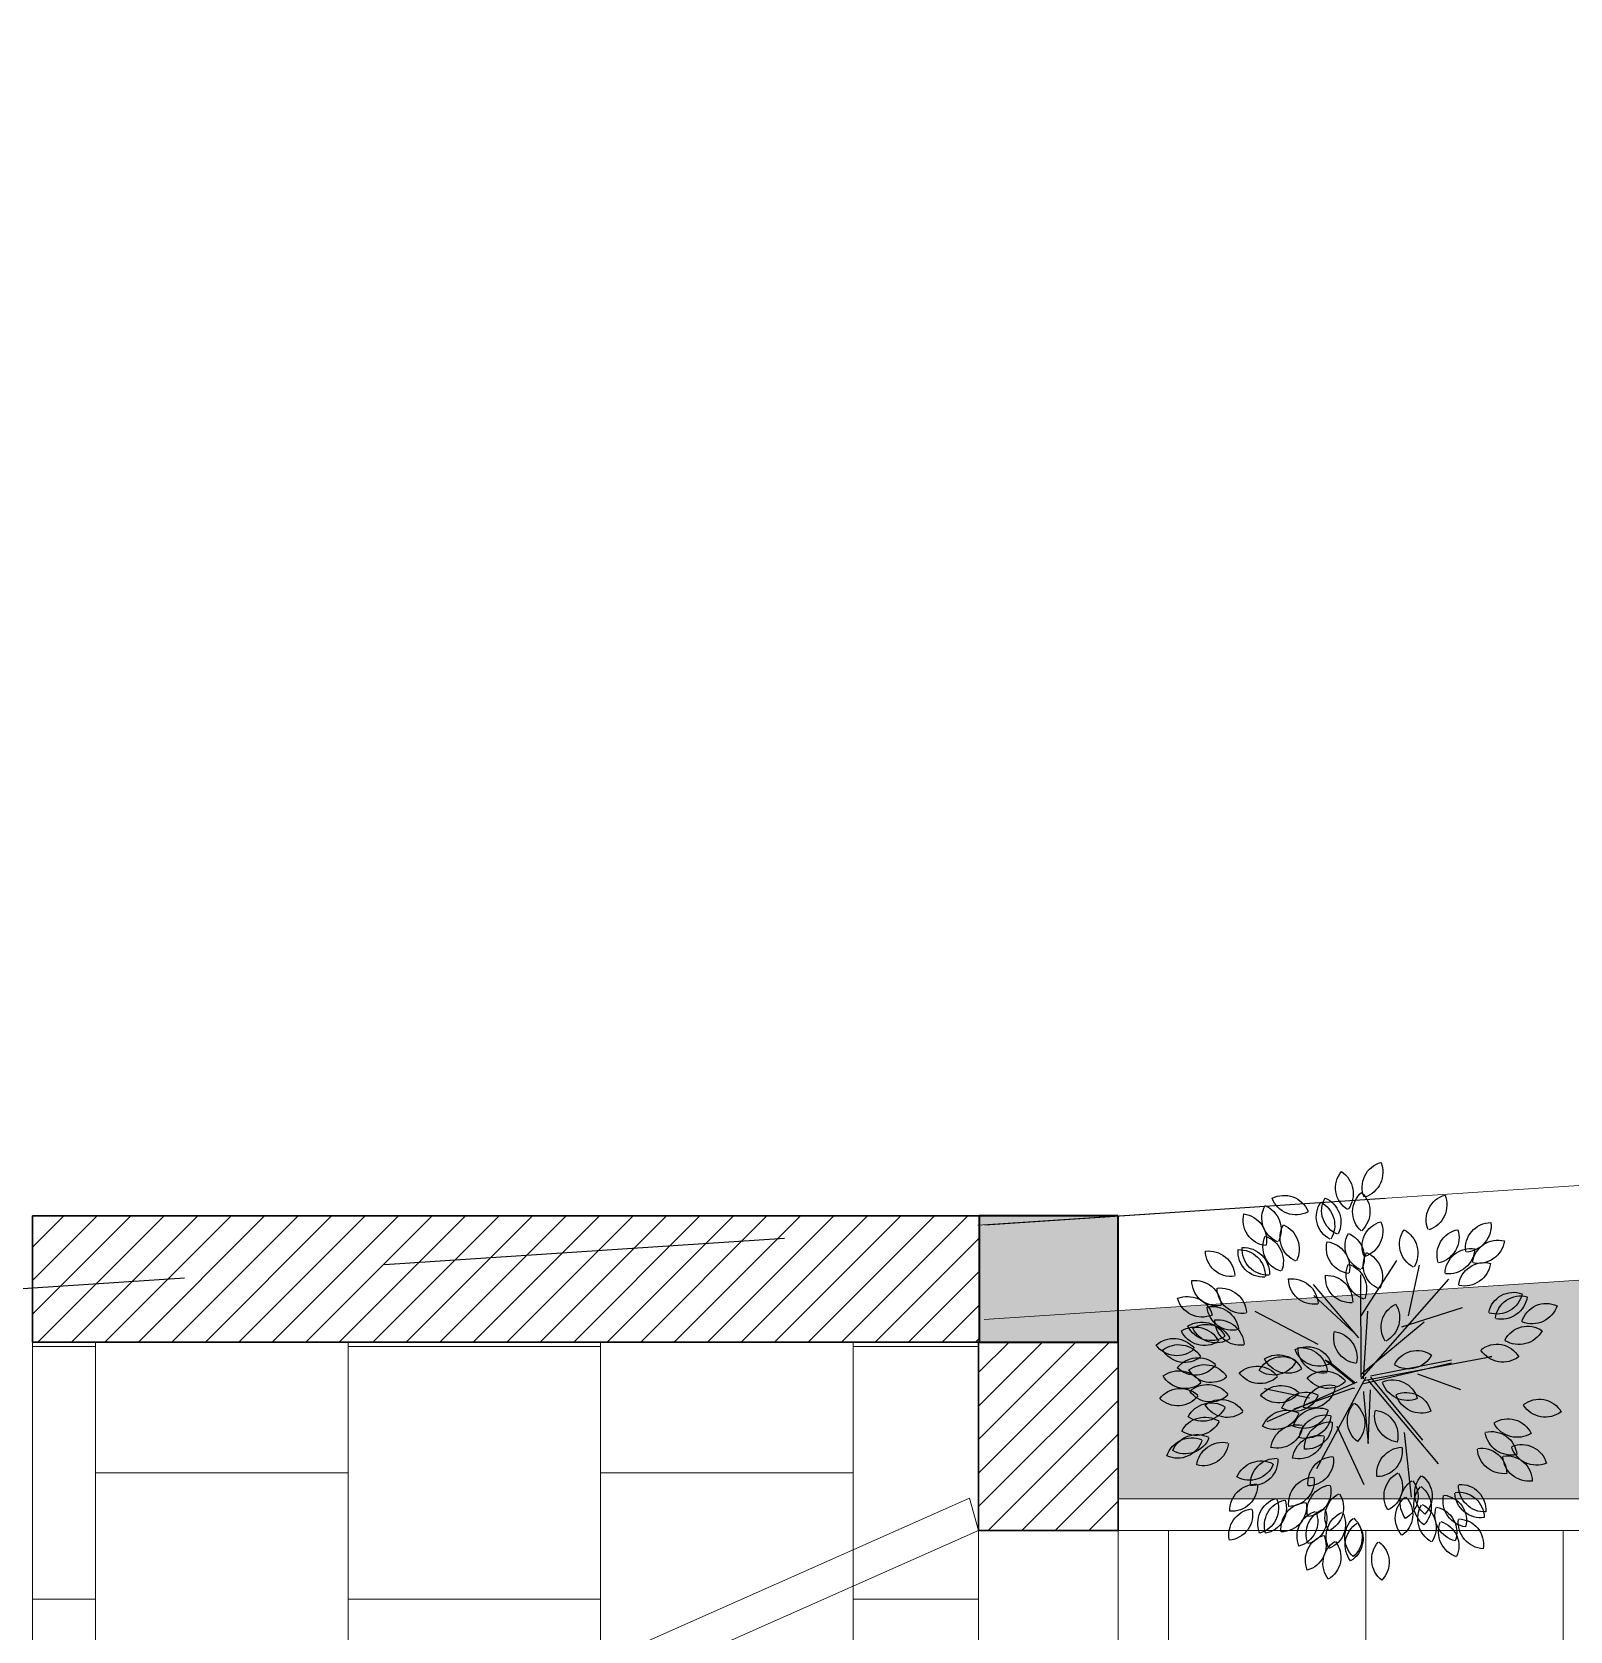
# Model space of a CAD drawing. Header units: millimetres. Extents: x 1832547 to 2001569, y -558009 to -417808.
# Drawn here: x 1885796 to 1888232, y -435764 to -433232 of the extents above; entities that cross this region are included whole.
import ezdxf

# ---------------------------------------------------------------- set-up
doc = ezdxf.new("R2010")
doc.units = ezdxf.units.MM
doc.header["$MEASUREMENT"] = 0
doc.linetypes.add('HIDDEN', pattern=[9.525, 6.35, -3.175])
doc.layers.get('0').update_dxf_attribs({"linetype": 'CONTINUOUS'})
for name, color, linetype, lineweight in [('CA. TUONG', 30, 'CONTINUOUS', 30), ('CA.cot', 2, 'CONTINUOUS', 35), ('CA.noi that 15', 15, 'CONTINUOUS', 9), ('CA.thay 145', 145, 'CONTINUOUS', 18), ('CA.vat lieu 08', 8, 'CONTINUOUS', 5)]:
    doc.layers.add(name, color=color, linetype=linetype, lineweight=lineweight)
doc.layers.add('CAY', color=94, linetype='CONTINUOUS')

# ---------------------------------------------------------------- blocks, each defined once
blk = doc.blocks.new('A$C4E926DCA')
at = {"layer": 'CAY', "color": 96, "true_color": 0x00750e}
for p, q in [((334.8, 347.6), (374.5, 563)), ((374.5, 563), (371.8, 551.7)), ((345.4, 438.3), (318.9, 510.1)), ((424.7, 411.9), (456.4, 513.9)), ((329.5, 347.6), (363.9, 495)), ((337.4, 343.8), (504, 491.2)), ((342.7, 359), (369.2, 495)), ((334.8, 355.2), (194.7, 472.3)), ((340.1, 359), (234.3, 445.9)), ((345.4, 343.8), (432.6, 449.6)), ((443.2, 423.2), (527.8, 442.1)), ((247.5, 415.6), (139.1, 427)), ((443.2, 343.8), (535.8, 404.3)), ((340.1, 351.4), (186.7, 268.3)), ((229, 355.2), (318.9, 359)), ((313.6, 347.6), (229, 355.2)), ((337.4, 347.6), (451.2, 355.2)), ((258.1, 302.3), (160.3, 347.6)), ((332.2, 336.3), (266.1, 185.1)), ((321.6, 328.7), (287.2, 230.5)), ((316.3, 347.6), (313.6, 347.6)), ((321.6, 332.5), (321.6, 328.7)), ((329.5, 332.5), (369.2, 283.4)), ((366.5, 290.9), (332.2, 332.5)), ((340.1, 343.8), (512, 343.8)), ((406.2, 340.1), (496.1, 264.5)), ((414.1, 332.5), (477.6, 264.5)), ((369.2, 283.4), (366.5, 290.9)), ((395.6, 272), (451.2, 166.2)), ((305.7, 256.9), (321.6, 181.4))]:
    blk.add_line(p, q, dxfattribs=at)
for centre, radius, start, end in [((316.7, 652.3), 44.2, 143.5101, 236.522), ((259.8, 641.7), 42.7, 322.1668, 59.9456), ((473, 630.3), 44.2, 108.5101, 201.522), ((420.3, 654.2), 42.7, 287.1668, 24.9456), ((236.1, 637.4), 44.2, 158.5101, 251.522), ((183.9, 612.3), 42.7, 337.1668, 74.9456), ((438.4, 608.3), 44.2, 118.5101, 211.522), ((382.3, 622.7), 42.7, 297.1668, 34.9456), ((209.1, 624.7), 44.2, 173.5101, 266.522), ((165.1, 587), 42.7, 352.1668, 89.9456), ((282.9, 604.9), 44.2, 148.5101, 241.522), ((227.1, 589.3), 42.7, 327.1668, 64.9456), ((480.8, 578.6), 44.2, 98.5101, 191.522), ((433, 611.3), 42.7, 277.1668, 14.9456), ((253, 595.1), 44.2, 168.5101, 261.522), ((205.9, 561.4), 42.7, 347.1668, 84.9456), ((409.1, 581.4), 44.2, 143.5101, 236.522), ((352.2, 570.8), 42.7, 322.1668, 59.9456), ((489.6, 571), 44.2, 103.5101, 196.522), ((439.1, 599.4), 42.7, 282.1668, 19.9456), ((221.9, 582.2), 44.2, 173.5101, 266.522), ((178, 544.5), 42.7, 352.1668, 89.9456), ((574.5, 540.7), 44.2, 98.5101, 191.522), ((526.7, 573.4), 42.7, 277.1668, 14.9456), ((59.6, 505), 42.7, 2.1668, 99.9456), ((96.3, 549.8), 44.2, 183.5101, 276.522), ((148.2, 544), 44.2, 173.5101, 266.522), ((104.3, 506.3), 42.7, 352.1668, 89.9456), ((117.4, 509.1), 42.7, 357.1668, 94.9456), ((157.9, 550.5), 44.2, 178.5101, 271.522), ((536.8, 517.3), 44.2, 98.5101, 191.522), ((489, 550), 42.7, 277.1668, 14.9456), ((593.7, 518), 44.2, 83.5101, 176.522), ((556, 561.9), 42.7, 262.1668, 359.9456), ((99.8, 476.5), 42.7, 7.1668, 104.9456), ((132.5, 524.3), 44.2, 188.5101, 281.522), ((557.3, 490.7), 44.2, 93.5101, 186.522), ((512.6, 527.4), 42.7, 272.1668, 9.9456), ((57, 463.8), 42.7, 17.1668, 114.9456), ((80.9, 516.5), 44.2, 198.5101, 291.522), ((80.2, 460.3), 42.7, 12.1668, 109.9456), ((108.6, 510.7), 44.2, 193.5101, 286.522), ((574.5, 464.3), 44.2, 73.5101, 166.522), ((545, 514.1), 42.7, 252.1668, 349.9456), ((629, 444), 44.2, 68.5101, 161.522), ((604, 496.2), 42.7, 247.1668, 344.9456), ((88.5, 425.9), 42.7, 27.1668, 124.9456), ((102.9, 481.9), 44.2, 208.5101, 301.522), ((122.5, 417.7), 42.7, 37.1668, 134.9456), ((140.7, 419.2), 42.7, 37.1668, 134.9456), ((324, 444.1), 44.2, 158.5101, 251.522), ((271.8, 419), 42.7, 337.1668, 74.9456), ((398.2, 423), 44.2, 118.5101, 211.522), ((342.1, 437.4), 42.7, 297.1668, 34.9456), ((110, 386.7), 42.7, 47.1668, 144.9456), ((127, 475.4), 44.2, 218.5101, 311.522), ((140.4, 395.7), 42.7, 52.1668, 149.9456), ((145.2, 476.9), 44.2, 218.5101, 311.522), ((345.2, 421.4), 44.2, 158.5101, 251.522), ((293, 396.4), 42.7, 337.1668, 74.9456), ((562.6, 451.3), 42.7, 207.1668, 304.9456), ((548.2, 395.2), 44.2, 28.5101, 121.522), ((104.4, 444.3), 44.2, 228.5101, 321.522), ((129.7, 452.6), 44.2, 233.5101, 326.522), ((156.3, 369.6), 42.7, 57.1668, 154.9456), ((140.7, 425.4), 44.2, 238.5101, 331.522), ((216.3, 369.5), 42.7, 82.1668, 179.9456), ((178.6, 413.4), 44.2, 263.5101, 356.522), ((242.5, 362.3), 42.7, 7.1668, 104.9456), ((275.2, 410.1), 44.2, 188.5101, 281.522), ((439.5, 364.2), 44.2, 58.5101, 151.522), ((30.1, 346.8), 42.7, 37.1668, 134.9456), ((34.6, 404.5), 44.2, 218.5101, 311.522), ((424, 420), 42.7, 237.1668, 334.9456), ((508.5, 335.7), 44.2, 23.5101, 116.522), ((584.5, 336.4), 44.2, 68.5101, 161.522), ((559.5, 388.6), 42.7, 247.1668, 344.9456), ((683.9, 336.9), 44.2, 68.5101, 161.522), ((658.9, 389.1), 42.7, 247.1668, 344.9456), ((262.8, 306.7), 42.7, 37.1668, 134.9456), ((512, 361.7), 42.7, 197.1668, 294.9456), ((488.1, 309), 44.2, 18.5101, 111.522), ((527.8, 390.4), 42.7, 202.1668, 299.9456), ((540.9, 305.4), 44.2, 23.5101, 116.522), ((618, 315), 44.2, 43.5101, 136.522), ((69.5, 303.3), 42.7, 52.1668, 149.9456), ((58.8, 360.2), 44.2, 233.5101, 326.522), ((72.3, 301.7), 42.7, 42.1668, 139.9456), ((71.7, 359.6), 44.2, 223.5101, 316.522), ((267.2, 364.5), 44.2, 218.5101, 311.522), ((405.9, 340.5), 42.7, 187.1668, 284.9456), ((373.2, 292.7), 44.2, 8.5101, 101.522), ((507.6, 327), 42.7, 177.1668, 274.9456), ((467.1, 285.6), 44.2, 358.5101, 91.522), ((556.6, 328.7), 42.7, 187.1668, 284.9456), ((523.9, 280.9), 44.2, 8.5101, 101.522), ((560.1, 360), 42.7, 202.1668, 299.9456), ((617.4, 372.9), 42.7, 222.1668, 319.9456), ((657.6, 344.4), 42.7, 212.1668, 309.9456), ((648.2, 287.3), 44.2, 33.5101, 126.522), ((38.8, 265.9), 42.7, 52.1668, 149.9456), ((28.2, 322.8), 44.2, 233.5101, 326.522), ((93.7, 274), 42.7, 62.1668, 159.9456), ((73.3, 328.2), 44.2, 243.5101, 336.522), ((121.9, 270.7), 42.7, 57.1668, 154.9456), ((106.3, 326.4), 44.2, 238.5101, 331.522), ((201.1, 254), 42.7, 82.1668, 179.9456), ((163.4, 298), 44.2, 263.5101, 356.522), ((331.1, 258), 42.7, 97.1668, 194.9456), ((283.3, 290.7), 44.2, 278.5101, 11.522), ((364.3, 288.2), 42.7, 137.1668, 234.9456), ((306.6, 282.5), 44.2, 318.5101, 51.522), ((595.2, 255.9), 44.2, 28.5101, 121.522), ((619.6, 321), 42.7, 202.1668, 299.9456), ((600.3, 266.4), 44.2, 23.5101, 116.522), ((58.5, 241.2), 42.7, 67.1668, 164.9456), ((33.5, 293.4), 44.2, 248.5101, 341.522), ((98.8, 227.4), 42.7, 67.1668, 164.9456), ((102.9, 242.7), 42.7, 67.1668, 164.9456), ((77.8, 294.9), 44.2, 248.5101, 341.522), ((149.7, 249.5), 42.7, 77.1668, 174.9456), ((116, 296.5), 44.2, 258.5101, 351.522), ((246.4, 239.1), 42.7, 97.1668, 194.9456), ((198.7, 271.8), 44.2, 278.5101, 11.522), ((262.8, 251.9), 42.7, 87.1668, 184.9456), ((221.4, 292.4), 44.2, 268.5101, 1.522), ((280.8, 250.4), 42.7, 97.1668, 194.9456), ((233, 283.1), 44.2, 278.5101, 11.522), ((297.5, 247.5), 42.7, 107.1668, 204.9456), ((244.8, 271.4), 44.2, 288.5101, 21.522), ((326.1, 231.8), 42.7, 112.1668, 209.9456), ((271.5, 251), 44.2, 293.5101, 26.522), ((390.1, 280.5), 42.7, 172.1668, 269.9456), ((346.1, 242.8), 44.2, 353.5101, 86.522), ((401.7, 273.3), 42.7, 152.1668, 249.9456), ((347.5, 252.9), 44.2, 333.5101, 66.522), ((505.5, 265.3), 42.7, 172.1668, 269.9456), ((461.6, 227.6), 44.2, 353.5101, 86.522), ((609.6, 312), 42.7, 207.1668, 304.9456), ((73.8, 279.6), 44.2, 248.5101, 341.522), ((124.2, 208.7), 42.7, 82.1668, 179.9456), ((86.5, 252.6), 44.2, 263.5101, 356.522), ((166.7, 221.5), 42.7, 82.1668, 179.9456), ((129, 265.5), 44.2, 263.5101, 356.522), ((264.4, 202.9), 42.7, 97.1668, 194.9456), ((216.7, 235.6), 44.2, 278.5101, 11.522), ((389.9, 220.5), 42.7, 147.1668, 244.9456), ((334.1, 204.9), 44.2, 328.5101, 61.522), ((655.5, 235.5), 42.7, 152.1668, 249.9456), ((601.3, 215.1), 44.2, 333.5101, 66.522), ((121.3, 174.9), 42.7, 72.1668, 169.9456), ((91.8, 224.8), 44.2, 253.5101, 346.522), ((295.8, 199.4), 42.7, 112.1668, 209.9456), ((241.2, 218.6), 44.2, 293.5101, 26.522), ((340.4, 205), 42.7, 127.1668, 224.9456), ((282.6, 209.4), 44.2, 308.5101, 41.522), ((387.1, 197), 42.7, 117.1668, 214.9456), ((331, 211.3), 44.2, 298.5101, 31.522), ((574.8, 251.1), 42.7, 202.1668, 299.9456), ((555.6, 196.4), 44.2, 23.5101, 116.522), ((120.7, 161.6), 42.7, 67.1668, 164.9456), ((95.7, 213.8), 44.2, 248.5101, 341.522), ((202, 160.9), 42.7, 87.1668, 184.9456), ((160.7, 201.4), 44.2, 268.5101, 1.522), ((210.9, 156.3), 42.7, 112.1668, 209.9456), ((156.3, 175.5), 44.2, 293.5101, 26.522), ((372.8, 174.2), 42.7, 137.1668, 234.9456), ((315.2, 168.6), 44.2, 318.5101, 51.522), ((554.7, 187.7), 42.7, 177.1668, 274.9456), ((514.2, 146.3), 44.2, 358.5101, 91.522), ((559.1, 222.4), 42.7, 197.1668, 294.9456), ((535.2, 169.7), 44.2, 18.5101, 111.522), ((607.2, 220.7), 42.7, 202.1668, 299.9456), ((588, 166.1), 44.2, 23.5101, 116.522), ((158.9, 126.4), 42.7, 87.1668, 184.9456), ((117.5, 166.9), 44.2, 268.5101, 1.522), ((551.1, 180.7), 42.7, 177.1668, 274.9456), ((510.6, 139.4), 44.2, 358.5101, 91.522), ((603.7, 189.4), 42.7, 187.1668, 284.9456), ((571, 141.6), 44.2, 8.5101, 101.522), ((110.3, 118.1), 42.7, 77.1668, 174.9456), ((76.6, 165.2), 44.2, 258.5101, 351.522), ((316.3, 119.1), 42.7, 142.1668, 239.9456), ((259.4, 108.4), 44.2, 323.5101, 56.522), ((437.1, 141.2), 42.7, 172.1668, 269.9456), ((393.2, 103.5), 44.2, 353.5101, 86.522), ((462.5, 128.4), 42.7, 167.1668, 264.9456), ((415.4, 94.7), 44.2, 348.5101, 81.522), ((490.4, 145.4), 42.7, 172.1668, 269.9456), ((446.5, 107.7), 44.2, 353.5101, 86.522), ((235.4, 78.5), 42.7, 97.1668, 194.9456), ((187.7, 111.2), 44.2, 278.5101, 11.522), ((310, 77.7), 42.7, 117.1668, 214.9456), ((253.9, 92.1), 44.2, 298.5101, 31.522), ((342.3, 91.3), 42.7, 137.1668, 234.9456), ((284.7, 85.6), 44.2, 318.5101, 51.522), ((374.9, 92), 42.7, 142.1668, 239.9456), ((318, 81.3), 44.2, 323.5101, 56.522), ((441.3, 100.6), 42.7, 147.1668, 244.9456), ((445.1, 92.3), 42.7, 147.1668, 244.9456), ((385.5, 85), 44.2, 328.5101, 61.522), ((389.4, 76.7), 44.2, 328.5101, 61.522), ((503.3, 102.9), 42.7, 172.1668, 269.9456), ((459.3, 65.2), 44.2, 353.5101, 86.522), ((552.6, 126), 42.7, 172.1668, 269.9456), ((508.6, 88.3), 44.2, 353.5101, 86.522), ((255.5, 48.7), 42.7, 112.1668, 209.9456), ((200.9, 67.9), 44.2, 293.5101, 26.522), ((286.1, 67.2), 42.7, 117.1668, 214.9456), ((230, 81.6), 44.2, 298.5101, 31.522), ((387.4, 65.7), 42.7, 127.1668, 224.9456), ((329.7, 70.1), 44.2, 308.5101, 41.522), ((436.9, 81.2), 42.7, 147.1668, 244.9456), ((381.2, 65.6), 44.2, 328.5101, 61.522), ((484.6, 77.5), 42.7, 157.1668, 254.9456), ((432.4, 52.5), 44.2, 338.5101, 71.522), ((248.2, 35.7), 42.7, 107.1668, 204.9456), ((195.5, 59.6), 44.2, 288.5101, 21.522), ((335.9, 36.1), 42.7, 127.1668, 224.9456), ((278.2, 40.6), 44.2, 308.5101, 41.522), ((364.8, 48.7), 42.7, 142.1668, 239.9456), ((307.9, 38.1), 44.2, 323.5101, 56.522), ((408.6, 48.2), 42.7, 142.1668, 239.9456), ((351.7, 37.5), 44.2, 323.5101, 56.522), ((419.9, 34.9), 42.7, 137.1668, 234.9456), ((362.2, 29.3), 44.2, 318.5101, 51.522)]:
    blk.add_arc(centre, radius, start, end, dxfattribs=at)

msp = doc.modelspace()

# ---------------------------------------------------------------- hatches: boundary and pattern name
at = {"layer": 'CA.thay 145', "ltscale": 100}
h = msp.add_hatch(dxfattribs=at)
h.set_pattern_fill('GRASS', color=256, scale=100, pattern_type=2)
h.set_pattern_definition([(90, (1892883.23, -437123.656), (-70.7107, 70.7107), [18.75, -122.6714]), (45, (1892883.23, -437123.66), (-70.7107, 70.7107), [18.75, -81.25]), (135, (1892883.23, -437123.66), (-70.7107, -70.7107), [18.75, -81.25])])
h.paths.add_polyline_path([(1887516.2, -438855.1), (1887516.2, -439055.1), (1887516.2, -439187.3), (1898250.3, -439700.5), (1898250.3, -439305.1, 0.414214), (1897800.3, -438855.1)])
h.paths.add_polyline_path([(1887516.2, -435257.3), (1887516.2, -435307), (1887516.2, -435555.1), (1897800.3, -435555.1, 0.414214), (1898250.3, -435105.1), (1898250.3, -434546.8)])
at = {"layer": 'CA.vat lieu 08'}
h = msp.add_hatch(dxfattribs=at)
h.set_pattern_fill('ANSI31', color=256, scale=300)
h.set_pattern_definition([(45, (1887407.663, -437205.124), (-26.5165, 26.5165), [])])
h.paths.add_polyline_path([(1887295.3, -435605.1), (1887516.2, -435605.1), (1887516.2, -435307), (1887295.3, -435307)])
h.paths.add_polyline_path([(1887295.3, -438805.1), (1887516.2, -438805.1), (1887516.2, -439055.1), (1887295.3, -439055.1)])
h.paths.add_polyline_path([(1885797.2, -435107), (1887296.2, -435107), (1887296.2, -435307), (1885797.2, -435307)])
h.paths.add_polyline_path([(1885797.2, -439255.1), (1887296.2, -439255.1), (1887296.2, -439055.1), (1885797.2, -439055.1)])
h = msp.add_hatch(color=256, dxfattribs=at)
h.dxf.hatch_style = 1
h.paths.add_polyline_path([(1887516.2, -435107), (1887296.2, -435107), (1887296.2, -435307), (1887516.2, -435307)])
at = {"layer": 'CA.vat lieu 08', "ltscale": 1000}
h = msp.add_hatch(dxfattribs=at)
h.set_pattern_fill('APPIANRN', color=256, scale=50, angle=90, pattern_type=2)
h.set_pattern_definition([(90, (1892908.23, -437205.12), (-312.5, 2e-14), []), (180, (1892908.23, -437205.12), (-312.5, -237.5), [312.5, -312.5])])
h.paths.add_polyline_path([(1897800.3, -438805.1, -0.414214), (1898300.3, -439305.1), (1898300.3, -435105.1, -0.414214), (1897800.3, -435605.1), (1887516.2, -435605.1), (1887516.2, -438805.1)])
h = msp.add_hatch(dxfattribs=at)
h.set_pattern_fill('AR-B88', color=256, scale=50, angle=90)
h.set_pattern_definition([(90, (55896.43, 42885.92), (-400, 2e-14), []), (180, (55896.43, 42885.92), (-400, -200), [400, -400])])
h.paths.add_polyline_path([(1885797.2, -439055.1), (1887295.3, -439055.1), (1887295.3, -438805.1), (1887295.3, -438014.4, -1.012759), (1887283.2, -437205.1, -1.012759), (1887295.3, -436395.8), (1887295.3, -435605.1), (1887295.3, -435307), (1885797.2, -435307)])

# ---------------------------------------------------------------- linework, layer by layer
at = {"color": 12, "linetype": 'HIDDEN', "ltscale": 100, "true_color": 0xc20013}
msp.add_lwpolyline([(1885404.2, -435246.9), (1905903.4, -433889.9), (1907609.8, -433619.9), (1907414.6, -430036), (1908763.3, -429822.7), (1908606.2, -426889.9), (1908597.2, -425148.7), (1913365.1, -427203.4), (1919641, -429932.3), (1920844.1, -430455.4), (1918147.9, -438703.7), (1915689.3, -446195.2), (1905903.4, -446170.1), (1906168.6, -439904.3), (1901985.5, -440029.3), (1885797.2, -439255.1)], close=True, dxfattribs=at)
at = {"layer": 'CA. TUONG'}
for points in [[(1885797.2, -435107), (1887296.2, -435107), (1887296.2, -435307), (1885797.2, -435307)], [(1887295.3, -435605.1), (1887516.2, -435605.1), (1887516.2, -435307), (1887295.3, -435307)]]:
    msp.add_lwpolyline(points, close=True, dxfattribs=at)
at = {"layer": 'CA.cot'}
msp.add_lwpolyline([(1887516.2, -435107), (1887296.2, -435107), (1887296.2, -435307), (1887516.2, -435307)], close=True, dxfattribs=at)
at = {"layer": 'CA.noi that 15'}
msp.add_lwpolyline([(1887280.9, -435553.9), (1887295.3, -435605.1), (1886477.2, -435968.8), (1886462.8, -435917.5)], close=True, dxfattribs=at)
at = {"layer": 'CA.thay 145'}
msp.add_line((1887516.2, -438800.4), (1887516.2, -435609.8), dxfattribs=at)
for points in [[(1907609.8, -433619.9), (1905903.4, -433889.9), (1887294.2, -435121.6)], [(1907633.2, -433768.1), (1905920.2, -434039.1), (1887304.1, -435271.3)]]:
    msp.add_lwpolyline(points, dxfattribs=at)
msp.add_lwpolyline([(1887516.2, -435605.1), (1897800.3, -435605.1, 0.414214), (1898300.3, -435105.1), (1898300.3, -434454.4)], format="xyb", dxfattribs=at)
at = {"layer": 'CA.vat lieu 08'}
msp.add_line((1885797.2, -439055.1), (1885797.2, -435307), dxfattribs=at)
msp.add_lwpolyline([(1887516.2, -435555.1), (1897800.3, -435555.1, 0.414214), (1898250.3, -435105.1), (1898250.3, -434492.1)], format="xyb", dxfattribs=at)
at = {"layer": 'CA.vat lieu 08', "ltscale": 1000}
msp.add_lwpolyline([(1887516.2, -435605.1), (1887295.3, -435605.1), (1887295.3, -438805.1), (1887516.2, -438805.1)], close=True, dxfattribs=at)

# ---------------------------------------------------------------- block references
at = {"layer": 'CAY', "xscale": -0.9449999999999998, "yscale": 0.9449999999999998, "zscale": 0.9449999999999998, "rotation": 270.184676913854}
msp.add_blockref('A$C4E926DCA', (1887577.6, -435685.1), dxfattribs=at)

doc.saveas('drawing.dxf')
